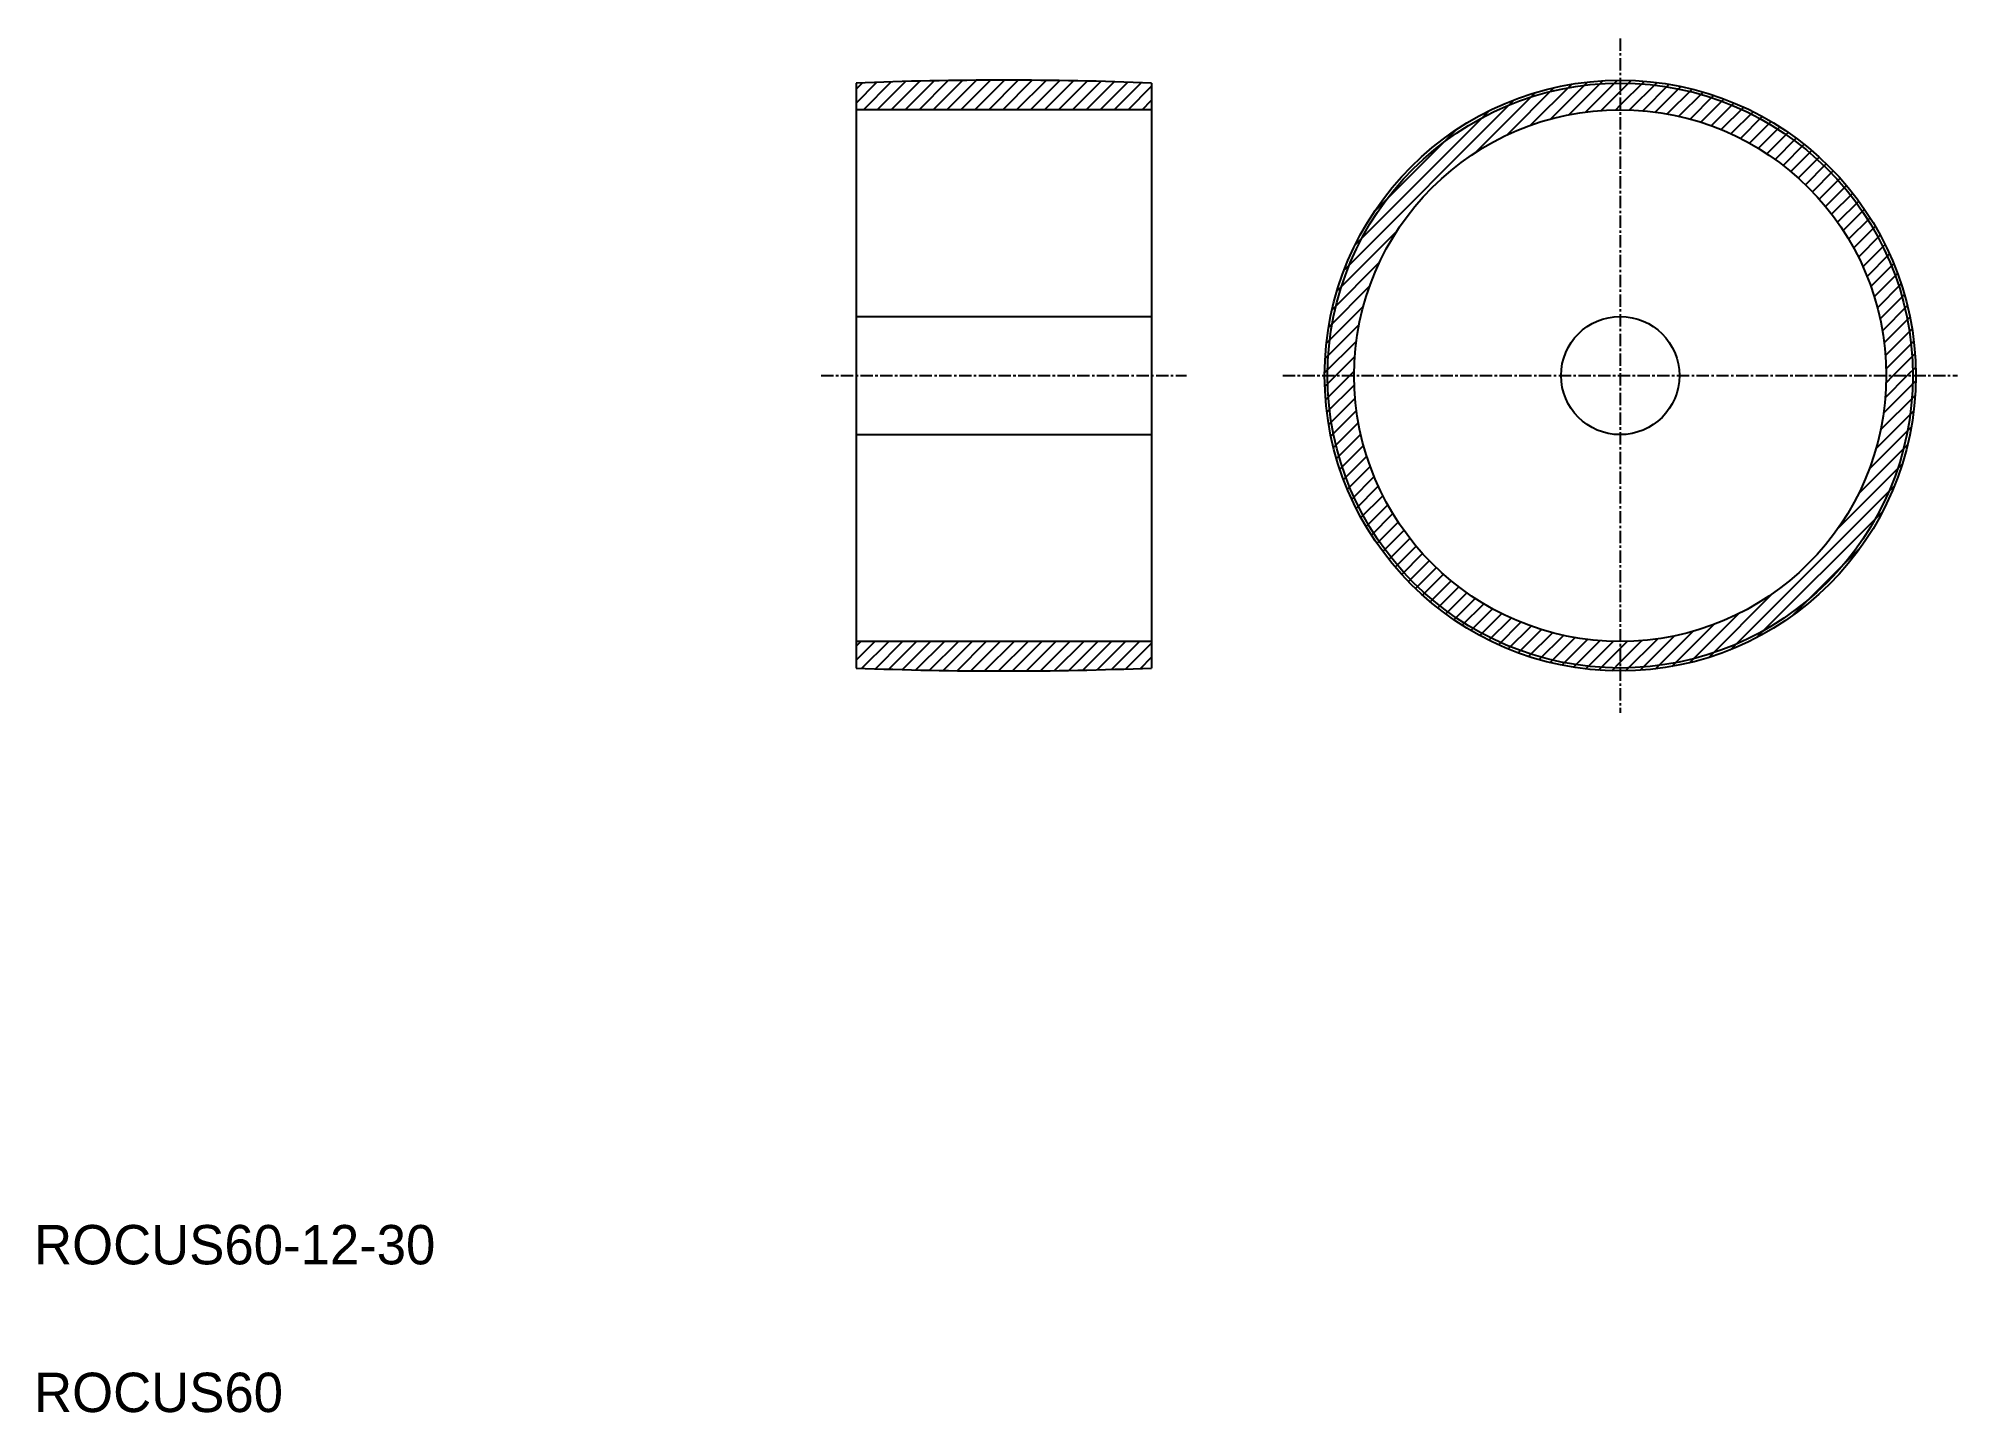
# Model space of a CAD drawing. Extents: x 10 to 205, y 10 to 150.
import ezdxf

# ---------------------------------------------------------------- set-up
doc = ezdxf.new("R2010")
doc.units = 0
doc.linetypes.add('CENTER', pattern=[2, 1.25, -0.25, 0.25, -0.25])
doc.layers.get('0').update_dxf_attribs({"linetype": 'CONTINUOUS'})
doc.layers.add('CENTER', color=1, linetype='CENTER')

# ---------------------------------------------------------------- blocks, each defined once
blk = doc.blocks.new('*X2')
at = {"color": 0, "linetype": 'CONTINUOUS'}
for p, q in [((93.43, 142.93), (95.54, 145.04)), ((93.43, 144.34), (94.07, 144.99)), ((94.18, 142.26), (97, 145.09)), ((95.59, 142.26), (98.46, 145.13)), ((97.01, 142.26), (99.91, 145.16)), ((98.42, 142.26), (101.35, 145.19)), ((99.83, 142.26), (102.79, 145.22)), ((101.25, 142.26), (104.22, 145.24)), ((102.66, 142.26), (105.65, 145.25)), ((104.08, 142.26), (107.07, 145.26)), ((105.49, 142.26), (108.49, 145.26)), ((106.91, 142.26), (109.9, 145.26)), ((108.32, 142.26), (111.31, 145.25)), ((109.73, 142.26), (112.71, 145.24)), ((111.15, 142.26), (114.1, 145.22)), ((112.56, 142.26), (115.5, 145.19)), ((113.98, 142.26), (116.88, 145.17)), ((115.39, 142.26), (118.26, 145.13)), ((116.8, 142.26), (119.64, 145.09)), ((118.22, 142.26), (121.01, 145.05)), ((119.63, 142.26), (122.37, 145)), ((121.05, 142.26), (123.43, 144.64)), ((159.48, 139.69), (164.3, 144.51)), ((161.9, 140.68), (166.07, 144.85)), ((163.95, 141.33), (167.71, 145.08)), ((165.8, 141.76), (169.25, 145.21)), ((167.49, 142.03), (170.71, 145.26)), ((170.99, 144.12), (172.11, 145.24)), ((170.99, 142.71), (173.44, 145.16)), ((171.94, 142.24), (174.73, 145.03)), ((173.28, 142.16), (175.96, 144.85)), ((174.55, 142.02), (177.15, 144.62)), ((175.77, 141.83), (178.3, 144.36)), ((122.46, 142.26), (123.43, 143.23)), ((142.99, 126.01), (160.24, 143.27)), ((156.29, 137.91), (162.38, 144)), ((169.06, 142.19), (170.99, 144.12)), ((170.54, 142.26), (170.99, 142.71)), ((176.95, 141.59), (179.41, 144.05)), ((178.08, 141.31), (180.49, 143.72)), ((179.17, 140.99), (181.53, 143.35)), ((180.23, 140.63), (182.54, 142.95)), ((181.25, 140.24), (183.53, 142.52)), ((144.09, 128.53), (157.72, 142.17)), ((182.23, 139.81), (184.48, 142.06)), ((183.19, 139.35), (185.41, 141.57)), ((184.11, 138.86), (186.31, 141.05)), ((185.01, 138.34), (187.18, 140.52)), ((146, 131.86), (154.39, 140.25)), ((185.87, 137.79), (188.03, 139.95)), ((186.71, 137.21), (188.86, 139.36)), ((187.52, 136.61), (189.66, 138.75)), ((188.3, 135.98), (190.43, 138.11)), ((189.06, 135.32), (191.19, 137.45)), ((189.79, 134.64), (191.91, 136.76)), ((190.5, 133.93), (192.62, 136.05)), ((191.18, 133.19), (193.3, 135.32)), ((191.83, 132.43), (193.96, 134.56)), ((192.45, 131.64), (194.59, 133.78)), ((193.05, 130.83), (195.2, 132.98)), ((193.62, 129.98), (195.79, 132.15)), ((194.17, 129.11), (196.35, 131.29)), ((142.25, 123.87), (148.34, 129.96)), ((194.68, 128.21), (196.88, 130.41)), ((195.17, 127.28), (197.39, 129.51)), ((195.62, 126.32), (197.87, 128.58)), ((141.75, 121.95), (146.57, 126.77)), ((196.04, 125.33), (198.33, 127.62)), ((196.43, 124.31), (198.75, 126.63)), ((196.78, 123.24), (199.15, 125.61)), ((141.4, 120.19), (145.57, 124.36)), ((197.1, 122.15), (199.51, 124.56)), ((197.37, 121.01), (199.84, 123.48)), ((141.17, 118.54), (144.92, 122.3)), ((197.6, 119.82), (200.14, 122.36)), ((197.79, 118.59), (200.4, 121.2)), ((141.04, 117), (144.5, 120.45)), ((197.91, 117.3), (200.61, 120)), ((140.99, 115.54), (144.22, 118.76)), ((142.13, 115.26), (144.06, 117.19)), ((197.98, 115.96), (200.79, 118.76)), ((198.7, 115.26), (200.91, 117.47)), ((141.01, 114.14), (142.13, 115.26)), ((141.09, 112.81), (143.54, 115.26)), ((143.54, 115.26), (144, 115.71)), ((197.9, 113.05), (200.11, 115.26)), ((197.98, 114.54), (198.7, 115.26)), ((200.11, 115.26), (200.98, 116.13)), ((141.22, 111.53), (144.01, 114.31)), ((197.42, 109.74), (200.92, 113.24)), ((197.72, 111.45), (200.99, 114.72)), ((141.41, 110.29), (144.09, 112.98)), ((141.63, 109.1), (144.23, 111.7)), ((196.96, 107.86), (200.78, 111.68)), ((141.89, 107.95), (144.42, 110.48)), ((142.2, 106.84), (144.66, 109.3)), ((196.26, 105.75), (200.53, 110.02)), ((142.53, 105.76), (144.94, 108.17)), ((195.17, 103.25), (200.16, 108.23)), ((142.9, 104.72), (145.26, 107.08)), ((143.31, 103.71), (145.62, 106.02)), ((193.1, 99.76), (199.61, 106.28)), ((143.74, 102.72), (146.02, 105)), ((144.2, 101.77), (146.44, 104.02)), ((182.18, 87.42), (198.83, 104.08)), ((144.68, 100.84), (146.9, 103.06)), ((145.2, 99.94), (147.39, 102.14)), ((184.79, 88.62), (197.63, 101.46)), ((145.74, 99.07), (147.91, 101.25)), ((146.3, 98.22), (148.46, 100.38)), ((146.89, 97.39), (149.04, 99.54)), ((147.51, 96.59), (149.64, 98.73)), ((148.14, 95.82), (150.27, 97.95)), ((188.43, 90.85), (195.4, 97.82)), ((148.81, 95.07), (150.93, 97.19)), ((149.49, 94.34), (151.61, 96.46)), ((150.2, 93.63), (152.32, 95.75)), ((150.93, 92.95), (153.06, 95.08)), ((151.69, 92.29), (153.82, 94.42)), ((152.47, 91.66), (154.61, 93.8)), ((153.28, 91.05), (155.42, 93.2)), ((154.1, 90.46), (156.27, 92.63)), ((154.96, 89.9), (157.14, 92.08)), ((155.84, 89.37), (158.04, 91.57)), ((179.98, 86.64), (186.49, 93.15)), ((156.74, 88.86), (158.97, 91.09)), ((157.67, 88.38), (159.93, 90.63)), ((158.63, 87.92), (160.92, 90.21)), ((159.62, 87.5), (161.95, 89.82)), ((176.23, 85.72), (180.5, 89.99)), ((178.02, 86.1), (183, 91.08)), ((93.43, 86.36), (95.33, 88.26)), ((93.43, 87.77), (93.92, 88.26)), ((94.02, 85.54), (96.75, 88.26)), ((95.39, 85.49), (98.16, 88.26)), ((96.76, 85.44), (99.57, 88.26)), ((98.13, 85.4), (100.99, 88.26)), ((99.51, 85.37), (102.4, 88.26)), ((100.89, 85.34), (103.82, 88.26)), ((102.28, 85.31), (105.23, 88.26)), ((103.68, 85.29), (106.65, 88.26)), ((105.07, 85.28), (108.06, 88.26)), ((106.48, 85.27), (109.47, 88.26)), ((107.89, 85.26), (110.89, 88.26)), ((109.3, 85.26), (112.3, 88.26)), ((110.72, 85.27), (113.72, 88.26)), ((112.15, 85.28), (115.13, 88.26)), ((113.58, 85.3), (116.54, 88.26)), ((115.02, 85.32), (117.96, 88.26)), ((116.46, 85.35), (119.37, 88.26)), ((117.91, 85.38), (120.79, 88.26)), ((119.36, 85.42), (122.2, 88.26)), ((120.82, 85.47), (123.43, 88.08)), ((160.64, 87.1), (163.01, 89.47)), ((161.69, 86.74), (164.11, 89.15)), ((162.78, 86.41), (165.25, 88.88)), ((163.89, 86.11), (166.43, 88.65)), ((165.05, 85.85), (167.66, 88.47)), ((166.25, 85.64), (168.95, 88.34)), ((167.49, 85.47), (170.29, 88.27)), ((170.99, 86.14), (173.2, 88.35)), ((170.99, 87.55), (171.71, 88.27)), ((171.53, 85.27), (174.8, 88.53)), ((173.01, 85.33), (176.51, 88.83)), ((174.57, 85.47), (178.39, 89.29)), ((122.29, 85.52), (123.43, 86.66)), ((168.78, 85.34), (170.99, 87.55)), ((170.13, 85.27), (170.99, 86.14))]:
    blk.add_line(p, q, dxfattribs=at)

msp = doc.modelspace()

# ---------------------------------------------------------------- linework, layer by layer
at = {"color": 7, "linetype": 'CONTINUOUS'}
for p, q in [((93.430818, 144.960393), (93.430818, 85.560393)), ((123.430818, 144.960393), (123.430818, 85.560393)), ((123.430818, 142.260393), (93.430818, 142.260393)), ((123.430818, 130.110393), (123.430818, 130.110493)), ((93.430818, 121.260393), (123.430818, 121.260393)), ((123.430818, 115.260393), (123.430918, 115.260393)), ((93.430818, 109.260393), (123.430818, 109.260393)), ((123.430818, 88.260393), (93.430818, 88.260393))]:
    msp.add_line(p, q, dxfattribs=at)
for centre, radius in [((170.9915, 115.260393), 30), ((170.9915, 115.260394), 29.7), ((170.9915, 115.260393), 27), ((170.9915, 115.260393), 6)]:
    msp.add_circle(centre, radius, dxfattribs=at)
for centre, start, end in [((108.430818, -229.889607), 87.70847432, 92.29152568), ((108.430818, 460.410393), 267.70847432, 272.29152568)]:
    msp.add_arc(centre, 375.15, start, end, dxfattribs=at)
at = {"layer": 'CENTER', "color": 1, "linetype": 'CENTER'}
for p, q in [((170.9915, 149.505144), (170.9915, 81.015643)), ((89.882783, 115.260393), (126.978853, 115.260393)), ((136.74675, 115.260393), (205.236251, 115.260393))]:
    msp.add_line(p, q, dxfattribs=at)

# ---------------------------------------------------------------- block references
at = {"color": 3, "linetype": 'CONTINUOUS'}
msp.add_blockref('*X2', (0, 0), dxfattribs=at)

# ---------------------------------------------------------------- texts
at = {"color": 7, "linetype": 'CONTINUOUS'}
for s, p in [('ROCUS60-12-30', (10, 25)), ('ROCUS60', (10, 10))]:
    msp.add_text(s, height=4, dxfattribs=at).set_placement(p)

doc.saveas('drawing.dxf')
